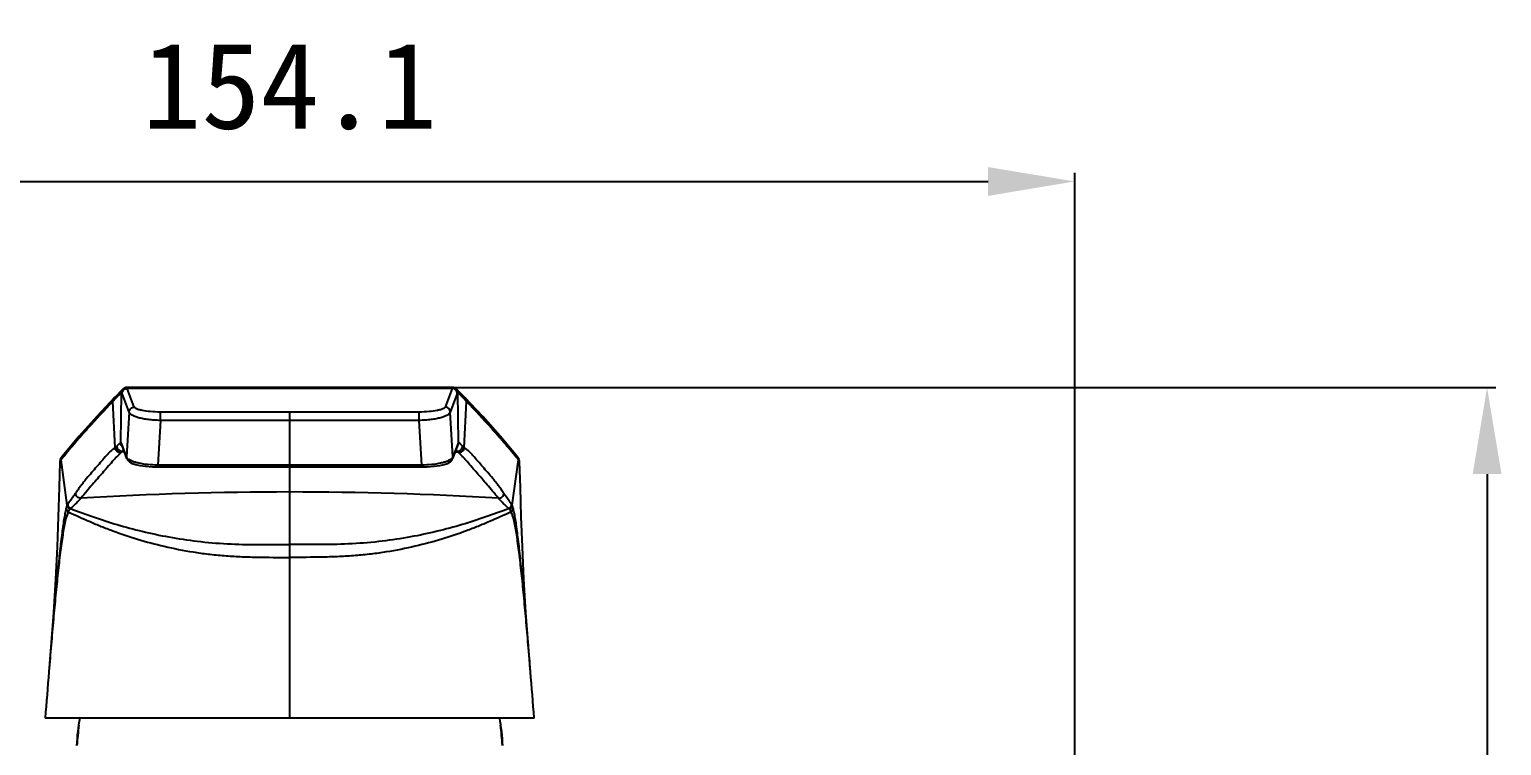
# Model space of a CAD drawing. Header units: millimetres. Extents: x 3553 to 4035, y 25961 to 26175.
# Drawn here: x 3888.5 to 4033, y 26104.7 to 26175 of the extents above; entities that cross this region are included whole.
import ezdxf

# ---------------------------------------------------------------- set-up
doc = ezdxf.new("R2010")
doc.units = ezdxf.units.MM
doc.styles.get("Standard").update_dxf_attribs({"font": ''})
doc.styles.get('Standard').set_extended_font_data('SimSun')
doc.dimstyles.new('副本 ISO-25-2bei', dxfattribs={"dimscale": 1.7, "dimtxt": 5, "dimasz": 5, "dimexe": 0.5, "dimexo": 0.625, "dimgap": 2, "dimtad": 1, "dimlfac": 0.0393, "dimdsep": 46, "dimtxsty": 'Standard', "dimcen": 2.5, "dimclrd": 1, "dimclre": 1, "dimclrt": 3, "dimadec": 0, "dimazin": 0, "dimtfac": 1, "dimtmove": 0, "dimatfit": 3, "dimfxl": 0, "dimarcsym": 0})

# ---------------------------------------------------------------- blocks, each defined once
blk = doc.blocks.new('*D0')
at = {"color": 1, "lineweight": -2, "transparency": 16777216}
for p, q in [((3837.03, 26072.58), (3837.03, 26160.94)), ((3845.53, 26160.09), (3982.58, 26160.09)), ((3991.08, 26072.75), (3991.08, 26160.94))]:
    blk.add_line(p, q, dxfattribs=at)
at = {"color": 1, "transparency": 16777216}
for points in [[(3845.53, 26161.5), (3845.53, 26158.67), (3837.03, 26160.09)], [(3982.58, 26161.5), (3982.58, 26158.67), (3991.08, 26160.09)]]:
    blk.add_solid(points, dxfattribs=at)
at = {"layer": 'Defpoints', "color": 0, "transparency": 16777216}
for p in [(3991.08, 26160.09), (3837.03, 26071.52), (3991.08, 26071.68)]:
    blk.add_point(p, dxfattribs=at)
at = {"color": 3, "transparency": 16777216, "insert": (3914.05, 26169.44), "char_height": 8.5, "attachment_point": 5}
blk.add_mtext('154.1', dxfattribs=at)
blk = doc.blocks.new('*D2')
at = {"color": 1, "lineweight": -2, "transparency": 16777216}
for p, q in [((3915.1, 26139.86), (4032.4, 26139.86)), ((4031.55, 26131.36), (4031.55, 26051.74)), ((3932.26, 26043.24), (4032.4, 26043.24))]:
    blk.add_line(p, q, dxfattribs=at)
at = {"color": 1, "transparency": 16777216}
for points in [[(4030.14, 26131.36), (4032.97, 26131.36), (4031.55, 26139.86)], [(4030.14, 26051.74), (4032.97, 26051.74), (4031.55, 26043.24)]]:
    blk.add_solid(points, dxfattribs=at)
at = {"layer": 'Defpoints', "color": 0, "transparency": 16777216}
for p in [(3914.04, 26139.86), (3931.2, 26043.24), (4031.55, 26043.24)]:
    blk.add_point(p, dxfattribs=at)
at = {"color": 3, "transparency": 16777216, "insert": (4022.2, 26091.55), "char_height": 8.5, "attachment_point": 5, "rotation": 90}
blk.add_mtext('96.6', dxfattribs=at)

msp = doc.modelspace()

# ---------------------------------------------------------------- linework, layer by layer
at = {"color": 7, "linetype": 'Continuous'}
for p, q in [((3897.663, 26139.697), (3897.387, 26139.42)), ((3898.039, 26139.855), (3897.972, 26139.851)), ((3898.048, 26139.853), (3898.039, 26139.855)), ((3930.042, 26139.855), (3898.039, 26139.855)), ((3898.039, 26139.855), (3898.039, 26139.855)), ((3898.788, 26137.944), (3898.096, 26139.772)), ((3929.985, 26139.772), (3898.096, 26139.772)), ((3929.985, 26139.772), (3929.293, 26137.944)), ((3930.042, 26139.855), (3930.033, 26139.853)), ((3930.695, 26139.418), (3930.418, 26139.697)), ((3896.958, 26138.776), (3896.678, 26138.486)), ((3896.905, 26133.975), (3896.678, 26138.489)), ((3897.518, 26139.347), (3896.958, 26138.776)), ((3897.473, 26134.481), (3897.549, 26139.353)), ((3898.289, 26137.452), (3897.597, 26139.281)), ((3930.484, 26139.281), (3929.791, 26137.452)), ((3930.608, 26134.481), (3930.532, 26139.353)), ((3931.122, 26138.776), (3930.563, 26139.347)), ((3931.402, 26138.486), (3931.122, 26138.776)), ((3931.175, 26133.975), (3931.402, 26138.489)), ((3932.979, 26137.008), (3931.263, 26138.836)), ((3898.289, 26137.452), (3898.028, 26133.059)), ((3901.349, 26136.632), (3901.088, 26132.239)), ((3901.349, 26136.632), (3901.349, 26137.448)), ((3926.732, 26137.448), (3901.349, 26137.448)), ((3926.732, 26136.632), (3901.349, 26136.632)), ((3914.04, 26107.408), (3914.04, 26137.448)), ((3926.732, 26136.632), (3926.732, 26137.448)), ((3926.993, 26132.239), (3926.732, 26136.632)), ((3930.053, 26133.059), (3929.791, 26137.452)), ((3896.933, 26134.001), (3896.905, 26133.97)), ((3897.42, 26134.471), (3897.082, 26134.091)), ((3897.551, 26134.224), (3897.52, 26134.4)), ((3898.028, 26133.059), (3897.52, 26134.4)), ((3898.059, 26132.882), (3897.551, 26134.224)), ((3897.727, 26133.757), (3897.58, 26133.589)), ((3897.742, 26133.61), (3897.762, 26133.613)), ((3930.53, 26134.224), (3930.022, 26132.882)), ((3930.561, 26134.4), (3930.053, 26133.059)), ((3930.334, 26133.611), (3930.318, 26133.613)), ((3930.5, 26133.589), (3930.353, 26133.757)), ((3930.53, 26134.224), (3930.561, 26134.4)), ((3930.53, 26134.224), (3930.53, 26134.224)), ((3930.999, 26134.091), (3930.661, 26134.471)), ((3931.175, 26133.97), (3931.148, 26134.001)), ((3891.523, 26132.798), (3891.473, 26132.565)), ((3891.801, 26133.009), (3891.601, 26132.764)), ((3892.216, 26128.319), (3891.601, 26132.764)), ((3891.808, 26133.018), (3891.801, 26133.009)), ((3897.507, 26133.503), (3897.48, 26133.481)), ((3897.768, 26133.541), (3897.503, 26133.503)), ((3897.808, 26133.546), (3897.768, 26133.541)), ((3898.059, 26132.882), (3898.028, 26133.059)), ((3898.061, 26132.877), (3898.059, 26132.882)), ((3901.088, 26132.063), (3901.088, 26132.239)), ((3926.993, 26132.239), (3901.088, 26132.239)), ((3926.993, 26132.063), (3926.993, 26132.239)), ((3930.02, 26132.877), (3930.022, 26132.882)), ((3930.022, 26132.882), (3930.053, 26133.059)), ((3930.273, 26133.546), (3930.307, 26133.541)), ((3930.275, 26133.55), (3930.307, 26133.546)), ((3930.307, 26133.541), (3930.577, 26133.503)), ((3930.601, 26133.481), (3930.574, 26133.503)), ((3935.865, 26128.319), (3936.48, 26132.764)), ((3936.279, 26133.009), (3936.273, 26133.017)), ((3936.48, 26132.764), (3936.279, 26133.009)), ((3936.369, 26133.08), (3936.362, 26133.088)), ((3936.432, 26133.003), (3936.362, 26133.088)), ((3936.559, 26132.795), (3936.432, 26133.003)), ((3936.607, 26132.565), (3936.559, 26132.795)), ((3901.088, 26132.063), (3926.993, 26132.063)), ((3938.04, 26107.408), (3890.04, 26107.408))]:
    msp.add_line(p, q, dxfattribs=at)
for points in [[(3897.387, 26139.42), (3897.094, 26139.121), (3896.818, 26138.836)], [(3897.972, 26139.851), (3897.797, 26139.796), (3897.663, 26139.697)], [(3930.418, 26139.697), (3930.291, 26139.792), (3930.113, 26139.85), (3930.042, 26139.855)], [(3931.263, 26138.836), (3930.988, 26139.119), (3930.695, 26139.418)], [(3896.818, 26138.836), (3895.103, 26137.009), (3893.39, 26135.077), (3891.712, 26133.08)], [(3936.369, 26133.08), (3934.692, 26135.076), (3932.979, 26137.008)], [(3891.473, 26132.565), (3891.403, 26130.029), (3891.313, 26127.173), (3891.205, 26124.204), (3891.064, 26121.058), (3890.863, 26117.783), (3890.604, 26114.39), (3890.406, 26111.961)], [(3891.719, 26133.089), (3891.65, 26133.005), (3891.523, 26132.798)], [(3897.768, 26133.545), (3897.79, 26133.548), (3897.806, 26133.55)], [(3898.061, 26132.877), (3898.113, 26132.771), (3898.32, 26132.552), (3898.579, 26132.408), (3898.91, 26132.295), (3899.343, 26132.199), (3899.896, 26132.122), (3900.567, 26132.074), (3901.088, 26132.063)], [(3926.993, 26132.063), (3927.537, 26132.075), (3928.208, 26132.125), (3928.759, 26132.203), (3929.188, 26132.299), (3929.515, 26132.414), (3929.773, 26132.561), (3929.976, 26132.786), (3930.02, 26132.877)], [(3937.674, 26111.961), (3937.477, 26114.39), (3937.217, 26117.783), (3937.016, 26121.058), (3936.876, 26124.204), (3936.767, 26127.173), (3936.678, 26130.029), (3936.607, 26132.565)]]:
    msp.add_lwpolyline(points, dxfattribs=at)
for centre, radius, start, end in [((3898.014, 26139.347), 0.496, 135.02291, 180.31383), ((3898.05, 26139.352), 0.501, 112.64884, 179.88579), ((3930.03, 26139.352), 0.501, 0.11422, 67.35116), ((3930.066, 26139.347), 0.496, 359.68651, 44.84456), ((3897.175, 26138.491), 0.496, 135.98661, 180.32016), ((3930.906, 26138.491), 0.496, 359.6799, 44.0124), ((3897.583, 26134.091), 0.502, 180.39667, 269.648), ((3897.921, 26134.477), 0.501, 225.0246, 229.11611), ((3898.817, 26124.677), 8.998, 96.86374, 97.89894), ((3929.259, 26124.643), 9.033, 82.10185, 83.16681), ((3930.16, 26134.477), 0.501, 310.88386, 314.97547), ((3930.497, 26134.091), 0.502, 270.352, 359.60333), ((3892.096, 26132.767), 0.495, 140.83628, 180.40452), ((3935.984, 26132.767), 0.495, 359.60312, 39.12883), ((3913.789, 25799.124), 330.478, 89.95637, 93.51347), ((3914.292, 25799.124), 330.478, 86.48653, 90.04363), ((5268.248, 25998.409), 1382.511, 175.288537, 175.477993), ((5818.983, 25954.647), 1934.982, 175.336714, 175.471944), ((2384.621, 25984.26), 1558.293, 4.532692, 4.700778), ((1954.152, 25950.23), 1990.105, 4.529928, 4.661413), ((3914.04, 26103.684), 20.943, 169.75546, 177.19712), ((3914.04, 26103.684), 20.943, 2.80288, 10.24454)]:
    msp.add_arc(centre, radius, start, end, dxfattribs=at)
for points, knots in [([(3897.597, 26139.281), (3897.598, 26139.344), (3897.625, 26139.473), (3897.737, 26139.635), (3897.901, 26139.745), (3898.031, 26139.771), (3898.096, 26139.772)], [0, 0, 0, 0, 0.2479482, 0.4976969, 0.7487881, 1, 1, 1, 1]), ([(3898.096, 26139.772), (3898.089, 26139.791), (3898.078, 26139.82), (3898.058, 26139.848), (3898.048, 26139.853)], [0, 0, 0, 0, 0.6300519, 1, 1, 1, 1]), ([(3930.033, 26139.853), (3930.022, 26139.848), (3930.002, 26139.82), (3929.991, 26139.791), (3929.985, 26139.772)], [0, 0, 0, 0, 0.3699482, 1, 1, 1, 1]), ([(3930.484, 26139.281), (3930.483, 26139.344), (3930.455, 26139.473), (3930.344, 26139.635), (3930.179, 26139.745), (3930.049, 26139.771), (3929.985, 26139.772)], [0, 0, 0, 0, 0.2479482, 0.4976969, 0.7487881, 1, 1, 1, 1]), ([(3896.678, 26138.489), (3895.848, 26137.63), (3894.618, 26136.3), (3893.013, 26134.46), (3892.209, 26133.505), (3891.808, 26133.018)], [0, 0, 0, 0, 0.4889257, 0.7416363, 1, 1, 1, 1]), ([(3897.549, 26139.353), (3897.544, 26139.355), (3897.532, 26139.356), (3897.522, 26139.348), (3897.518, 26139.344)], [0, 0, 0, 0, 0.4568306, 1, 1, 1, 1]), ([(3897.597, 26139.281), (3897.59, 26139.298), (3897.579, 26139.324), (3897.559, 26139.349), (3897.549, 26139.353)], [0, 0, 0, 0, 0.622165, 1, 1, 1, 1]), ([(3898.289, 26137.452), (3898.29, 26137.516), (3898.318, 26137.645), (3898.429, 26137.807), (3898.594, 26137.916), (3898.724, 26137.943), (3898.788, 26137.944)], [0, 0, 0, 0, 0.2479482, 0.4976969, 0.7487881, 1, 1, 1, 1]), ([(3901.349, 26137.448), (3901.018, 26137.448), (3900.414, 26137.473), (3899.71, 26137.562), (3899.265, 26137.668), (3899.033, 26137.749), (3898.874, 26137.833), (3898.802, 26137.907), (3898.788, 26137.944)], [0, 0, 0, 0, 0.3734302, 0.6801659, 0.7975644, 0.8891361, 0.9554657, 1, 1, 1, 1]), ([(3929.293, 26137.944), (3929.279, 26137.907), (3929.206, 26137.833), (3929.047, 26137.749), (3928.816, 26137.668), (3928.37, 26137.562), (3927.666, 26137.473), (3927.063, 26137.448), (3926.732, 26137.448)], [0, 0, 0, 0, 0.0445328, 0.1108603, 0.2024312, 0.3198299, 0.6265664, 1, 1, 1, 1]), ([(3929.791, 26137.452), (3929.791, 26137.516), (3929.763, 26137.645), (3929.652, 26137.807), (3929.487, 26137.916), (3929.357, 26137.943), (3929.293, 26137.944)], [0, 0, 0, 0, 0.2479483, 0.497697, 0.7487881, 1, 1, 1, 1]), ([(3930.532, 26139.353), (3930.521, 26139.349), (3930.501, 26139.324), (3930.49, 26139.298), (3930.484, 26139.281)], [0, 0, 0, 0, 0.377835, 1, 1, 1, 1]), ([(3930.563, 26139.344), (3930.558, 26139.348), (3930.549, 26139.356), (3930.536, 26139.355), (3930.532, 26139.353)], [0, 0, 0, 0, 0.5431694, 1, 1, 1, 1]), ([(3936.273, 26133.017), (3935.872, 26133.505), (3935.068, 26134.46), (3933.463, 26136.3), (3932.232, 26137.63), (3931.402, 26138.489)], [0, 0, 0, 0, 0.258364, 0.5110749, 1, 1, 1, 1]), ([(3901.349, 26136.632), (3901.149, 26136.633), (3900.759, 26136.647), (3900.195, 26136.698), (3899.681, 26136.777), (3899.233, 26136.879), (3898.865, 26136.999), (3898.581, 26137.133), (3898.385, 26137.276), (3898.304, 26137.395), (3898.289, 26137.452)], [0, 0, 0, 0, 0.183068, 0.3582405, 0.5187622, 0.6598186, 0.7784936, 0.8736312, 0.9460477, 1, 1, 1, 1]), ([(3929.791, 26137.452), (3929.776, 26137.395), (3929.696, 26137.276), (3929.499, 26137.133), (3929.216, 26136.999), (3928.847, 26136.879), (3928.4, 26136.777), (3927.886, 26136.698), (3927.322, 26136.647), (3926.931, 26136.633), (3926.732, 26136.632)], [0, 0, 0, 0, 0.0539506, 0.1263646, 0.2215017, 0.3401771, 0.4812343, 0.6417563, 0.8169301, 1, 1, 1, 1]), ([(3896.905, 26133.975), (3896.741, 26133.84), (3896.482, 26133.636), (3896.172, 26133.31), (3895.851, 26132.948), (3895.45, 26132.483), (3894.964, 26131.926), (3894.475, 26131.364), (3894.069, 26130.884), (3893.749, 26130.481), (3893.506, 26130.162), (3893.263, 26129.827), (3893.105, 26129.595), (3893.025, 26129.477)], [0, 0, 0, 0, 0.1070289, 0.165491, 0.2266437, 0.3507694, 0.4748545, 0.5992223, 0.7260932, 0.7915307, 0.8586523, 0.9280885, 1, 1, 1, 1]), ([(3897.483, 26133.481), (3897.413, 26133.47), (3897.265, 26133.479), (3897.071, 26133.584), (3896.938, 26133.759), (3896.906, 26133.903), (3896.905, 26133.975)], [0, 0, 0, 0, 0.2496792, 0.4997555, 0.7499798, 1, 1, 1, 1]), ([(3897.082, 26134.088), (3897.07, 26134.075), (3897.047, 26134.052), (3897.009, 26134.025), (3896.971, 26134.009), (3896.943, 26134.006), (3896.933, 26133.997)], [0, 0, 0, 0, 0.2946208, 0.5497173, 0.7767845, 1, 1, 1, 1]), ([(3897.503, 26133.503), (3897.433, 26133.493), (3897.287, 26133.504), (3897.096, 26133.609), (3896.965, 26133.783), (3896.933, 26133.927), (3896.933, 26133.997)], [0, 0, 0, 0, 0.249688, 0.4997672, 0.7499868, 1, 1, 1, 1]), ([(3897.473, 26134.481), (3897.466, 26134.487), (3897.444, 26134.497), (3897.427, 26134.482), (3897.42, 26134.474)], [0, 0, 0, 0, 0.4716865, 1, 1, 1, 1]), ([(3897.52, 26134.4), (3897.513, 26134.417), (3897.501, 26134.446), (3897.483, 26134.473), (3897.473, 26134.481)], [0, 0, 0, 0, 0.5935848, 1, 1, 1, 1]), ([(3897.58, 26133.589), (3897.576, 26133.577), (3897.568, 26133.556), (3897.554, 26133.529), (3897.532, 26133.511), (3897.511, 26133.51), (3897.503, 26133.503)], [0, 0, 0, 0, 0.3198189, 0.5521804, 0.7337131, 1, 1, 1, 1]), ([(3930.577, 26133.503), (3930.569, 26133.51), (3930.549, 26133.511), (3930.527, 26133.529), (3930.513, 26133.556), (3930.505, 26133.577), (3930.5, 26133.589)], [0, 0, 0, 0, 0.2662849, 0.4478195, 0.6801813, 1, 1, 1, 1]), ([(3930.608, 26134.481), (3930.598, 26134.473), (3930.58, 26134.446), (3930.567, 26134.417), (3930.561, 26134.4)], [0, 0, 0, 0, 0.4064153, 1, 1, 1, 1]), ([(3930.577, 26133.503), (3930.647, 26133.493), (3930.793, 26133.504), (3930.985, 26133.609), (3931.116, 26133.783), (3931.147, 26133.927), (3931.148, 26133.997)], [0, 0, 0, 0, 0.2496882, 0.4997664, 0.7499856, 1, 1, 1, 1]), ([(3930.598, 26133.481), (3930.668, 26133.47), (3930.815, 26133.479), (3931.009, 26133.584), (3931.143, 26133.759), (3931.175, 26133.903), (3931.175, 26133.975)], [0, 0, 0, 0, 0.2496792, 0.4997555, 0.7499798, 1, 1, 1, 1]), ([(3930.661, 26134.474), (3930.654, 26134.482), (3930.636, 26134.497), (3930.615, 26134.487), (3930.608, 26134.481)], [0, 0, 0, 0, 0.5283135, 1, 1, 1, 1]), ([(3931.148, 26133.997), (3931.137, 26134.006), (3931.109, 26134.009), (3931.071, 26134.025), (3931.033, 26134.052), (3931.01, 26134.075), (3930.999, 26134.088)], [0, 0, 0, 0, 0.2232155, 0.4502828, 0.7053792, 1, 1, 1, 1]), ([(3935.055, 26129.477), (3934.975, 26129.595), (3934.818, 26129.827), (3934.575, 26130.162), (3934.331, 26130.481), (3934.011, 26130.884), (3933.606, 26131.364), (3933.117, 26131.926), (3932.631, 26132.483), (3932.229, 26132.948), (3931.909, 26133.31), (3931.598, 26133.636), (3931.34, 26133.84), (3931.175, 26133.975)], [0, 0, 0, 0, 0.071912, 0.1413477, 0.2084686, 0.2739071, 0.4007709, 0.525147, 0.6492294, 0.7733556, 0.8345071, 0.8929719, 1, 1, 1, 1]), ([(3891.6, 26132.764), (3891.578, 26132.736), (3891.536, 26132.686), (3891.493, 26132.634), (3891.482, 26132.606)], [0, 0, 0, 0, 0.5414286, 1, 1, 1, 1]), ([(3897.483, 26133.481), (3897.358, 26133.349), (3897.142, 26133.15), (3896.861, 26132.846), (3896.545, 26132.487), (3896.142, 26132.023), (3895.654, 26131.464), (3895.159, 26130.898), (3894.651, 26130.306), (3894.115, 26129.659), (3893.741, 26129.209), (3893.536, 26128.98)], [0, 0, 0, 0, 0.0912906, 0.1469726, 0.207307, 0.3310383, 0.4546929, 0.5788704, 0.7074191, 0.8458643, 1, 1, 1, 1]), ([(3898.157, 26132.867), (3898.141, 26132.882), (3898.086, 26132.936), (3898.042, 26133.005), (3898.028, 26133.059)], [0, 0, 0, 0, 0.2860424, 1, 1, 1, 1]), ([(3901.088, 26132.239), (3900.756, 26132.24), (3900.131, 26132.273), (3899.389, 26132.383), (3898.881, 26132.513), (3898.58, 26132.617), (3898.341, 26132.73), (3898.209, 26132.819), (3898.157, 26132.867)], [0, 0, 0, 0, 0.3273725, 0.6167822, 0.7390177, 0.8438498, 0.9306907, 1, 1, 1, 1]), ([(3929.924, 26132.867), (3929.872, 26132.819), (3929.74, 26132.73), (3929.5, 26132.617), (3929.199, 26132.513), (3928.692, 26132.383), (3927.95, 26132.273), (3927.325, 26132.24), (3926.993, 26132.239)], [0, 0, 0, 0, 0.0693091, 0.1561499, 0.2609818, 0.3832174, 0.6726266, 1, 1, 1, 1]), ([(3930.053, 26133.059), (3930.048, 26133.042), (3930.021, 26132.969), (3929.968, 26132.908), (3929.924, 26132.867)], [0, 0, 0, 0, 0.2209133, 1, 1, 1, 1]), ([(3934.545, 26128.98), (3934.339, 26129.209), (3933.966, 26129.659), (3933.429, 26130.306), (3932.921, 26130.898), (3932.427, 26131.464), (3931.939, 26132.023), (3931.536, 26132.487), (3931.219, 26132.845), (3930.939, 26133.15), (3930.723, 26133.349), (3930.598, 26133.481)], [0, 0, 0, 0, 0.1541357, 0.2925811, 0.4211186, 0.5453093, 0.6689602, 0.7926917, 0.8530245, 0.9087106, 1, 1, 1, 1]), ([(3936.599, 26132.606), (3936.588, 26132.634), (3936.545, 26132.686), (3936.503, 26132.736), (3936.48, 26132.764)], [0, 0, 0, 0, 0.4583249, 1, 1, 1, 1]), ([(3893.025, 26129.477), (3892.963, 26129.385), (3892.715, 26129.026), (3892.458, 26128.674), (3892.267, 26128.412)], [0, 0, 0, 0, 0.2558677, 1, 1, 1, 1]), ([(3893.536, 26128.98), (3893.47, 26128.979), (3893.337, 26129.003), (3893.168, 26129.113), (3893.053, 26129.279), (3893.026, 26129.412), (3893.025, 26129.477)], [0, 0, 0, 0, 0.250067, 0.5004461, 0.7505634, 1, 1, 1, 1]), ([(3934.545, 26128.98), (3934.61, 26128.979), (3934.743, 26129.003), (3934.913, 26129.113), (3935.027, 26129.279), (3935.055, 26129.412), (3935.055, 26129.477)], [0, 0, 0, 0, 0.250067, 0.5004462, 0.7505635, 1, 1, 1, 1]), ([(3935.814, 26128.412), (3935.751, 26128.499), (3935.493, 26128.851), (3935.239, 26129.205), (3935.055, 26129.477)], [0, 0, 0, 0, 0.245926, 1, 1, 1, 1]), ([(3892.116, 26128.023), (3892.076, 26127.879), (3892.002, 26127.549), (3891.901, 26126.995), (3891.797, 26126.33), (3891.649, 26125.263), (3891.469, 26123.74), (3891.262, 26121.727), (3891.049, 26119.506), (3890.755, 26116.229), (3890.548, 26113.695), (3890.406, 26111.961)], [0, 0, 0, 0, 0.0275765, 0.0627533, 0.1046437, 0.1524181, 0.262797, 0.3892009, 0.5280345, 0.6769931, 1, 1, 1, 1]), ([(3892.216, 26128.319), (3892.207, 26128.3), (3892.167, 26128.203), (3892.137, 26128.103), (3892.116, 26128.023)], [0, 0, 0, 0, 0.2062931, 1, 1, 1, 1]), ([(3892.307, 26127.646), (3892.249, 26127.691), (3892.153, 26127.805), (3892.117, 26127.951), (3892.116, 26128.023)], [0, 0, 0, 0, 0.5041296, 1, 1, 1, 1]), ([(3892.267, 26128.412), (3892.262, 26128.406), (3892.243, 26128.376), (3892.227, 26128.345), (3892.216, 26128.319)], [0, 0, 0, 0, 0.2164209, 1, 1, 1, 1]), ([(3892.463, 26127.895), (3892.39, 26127.939), (3892.264, 26128.064), (3892.216, 26128.235), (3892.216, 26128.319)], [0, 0, 0, 0, 0.5017222, 1, 1, 1, 1]), ([(3892.548, 26127.966), (3892.466, 26128.006), (3892.321, 26128.135), (3892.267, 26128.321), (3892.267, 26128.412)], [0, 0, 0, 0, 0.5006255, 1, 1, 1, 1]), ([(3892.463, 26127.895), (3892.449, 26127.88), (3892.387, 26127.803), (3892.339, 26127.716), (3892.307, 26127.646)], [0, 0, 0, 0, 0.2133978, 1, 1, 1, 1]), ([(3892.548, 26127.966), (3892.54, 26127.962), (3892.509, 26127.942), (3892.482, 26127.916), (3892.463, 26127.895)], [0, 0, 0, 0, 0.2313712, 1, 1, 1, 1]), ([(3893.536, 26128.98), (3893.454, 26128.888), (3893.135, 26128.54), (3892.801, 26128.206), (3892.548, 26127.966)], [0, 0, 0, 0, 0.261305, 1, 1, 1, 1]), ([(3892.548, 26127.966), (3893.293, 26127.691), (3894.801, 26127.137), (3897.133, 26126.369), (3899.6, 26125.71), (3902.222, 26125.155), (3905.005, 26124.733), (3907.93, 26124.484), (3910.959, 26124.429), (3913.005, 26124.437), (3914.04, 26124.437)], [0, 0, 0, 0, 0.1085319, 0.2197451, 0.3355237, 0.4574833, 0.5859864, 0.7201522, 0.8585103, 1, 1, 1, 1]), ([(3935.533, 26127.966), (3934.788, 26127.691), (3933.279, 26127.137), (3930.947, 26126.369), (3928.48, 26125.71), (3925.859, 26125.155), (3923.075, 26124.733), (3920.151, 26124.484), (3917.122, 26124.429), (3915.075, 26124.437), (3914.04, 26124.437)], [0, 0, 0, 0, 0.1085319, 0.2197451, 0.3355237, 0.4574833, 0.5859864, 0.7201522, 0.8585103, 1, 1, 1, 1]), ([(3935.533, 26127.966), (3935.45, 26128.044), (3935.111, 26128.372), (3934.783, 26128.712), (3934.545, 26128.98)], [0, 0, 0, 0, 0.2406115, 1, 1, 1, 1]), ([(3935.533, 26127.966), (3935.615, 26128.006), (3935.76, 26128.135), (3935.813, 26128.321), (3935.814, 26128.412)], [0, 0, 0, 0, 0.5006259, 1, 1, 1, 1]), ([(3935.618, 26127.895), (3935.611, 26127.903), (3935.586, 26127.929), (3935.556, 26127.952), (3935.533, 26127.966)], [0, 0, 0, 0, 0.2706963, 1, 1, 1, 1]), ([(3935.618, 26127.895), (3935.691, 26127.939), (3935.817, 26128.064), (3935.864, 26128.235), (3935.865, 26128.319)], [0, 0, 0, 0, 0.5017224, 1, 1, 1, 1]), ([(3935.774, 26127.646), (3935.762, 26127.672), (3935.718, 26127.759), (3935.665, 26127.844), (3935.618, 26127.895)], [0, 0, 0, 0, 0.2881958, 1, 1, 1, 1]), ([(3935.774, 26127.646), (3935.832, 26127.691), (3935.928, 26127.805), (3935.964, 26127.951), (3935.965, 26128.023)], [0, 0, 0, 0, 0.5041279, 1, 1, 1, 1]), ([(3935.865, 26128.319), (3935.861, 26128.328), (3935.846, 26128.36), (3935.829, 26128.392), (3935.814, 26128.412)], [0, 0, 0, 0, 0.284443, 1, 1, 1, 1]), ([(3935.965, 26128.023), (3935.957, 26128.052), (3935.928, 26128.152), (3935.895, 26128.252), (3935.865, 26128.319)], [0, 0, 0, 0, 0.2935286, 1, 1, 1, 1]), ([(3937.674, 26111.961), (3937.533, 26113.695), (3937.326, 26116.229), (3937.031, 26119.506), (3936.819, 26121.727), (3936.611, 26123.74), (3936.431, 26125.263), (3936.284, 26126.33), (3936.18, 26126.995), (3936.078, 26127.549), (3936.004, 26127.879), (3935.965, 26128.023)], [0, 0, 0, 0, 0.323007, 0.4719658, 0.6107996, 0.7372032, 0.847582, 0.8953564, 0.9372468, 0.9724235, 1, 1, 1, 1]), ([(3892.307, 26127.646), (3892.247, 26127.52), (3892.141, 26127.217), (3892.007, 26126.699), (3891.878, 26126.068), (3891.754, 26125.337), (3891.634, 26124.52), (3891.472, 26123.285), (3891.28, 26121.593), (3891.059, 26119.411), (3890.839, 26117.055), (3890.623, 26114.554), (3890.48, 26112.841), (3890.408, 26111.965)], [0, 0, 0, 0, 0.0264835, 0.0605399, 0.1014936, 0.1485667, 0.2010236, 0.2582118, 0.3846066, 0.5240085, 0.6740268, 0.8332901, 1, 1, 1, 1]), ([(3892.307, 26127.646), (3893.018, 26127.323), (3894.093, 26126.835), (3895.558, 26126.22), (3897.102, 26125.62), (3899.15, 26124.93), (3901.776, 26124.231), (3904.103, 26123.767), (3906.067, 26123.496), (3907.604, 26123.346), (3909.177, 26123.251), (3911.326, 26123.188), (3912.95, 26123.183), (3914.04, 26123.183)], [0, 0, 0, 0, 0.1045489, 0.1580111, 0.2126133, 0.3261757, 0.447002, 0.5760452, 0.6433738, 0.7123006, 0.7826125, 0.8541475, 1, 1, 1, 1]), ([(3935.774, 26127.646), (3935.063, 26127.323), (3933.987, 26126.835), (3932.522, 26126.22), (3930.978, 26125.62), (3928.93, 26124.93), (3926.304, 26124.231), (3923.978, 26123.767), (3922.013, 26123.496), (3920.476, 26123.346), (3918.904, 26123.251), (3916.755, 26123.188), (3915.13, 26123.183), (3914.04, 26123.183)], [0, 0, 0, 0, 0.1045489, 0.1580111, 0.2126133, 0.3261757, 0.447002, 0.5760452, 0.6433738, 0.7123006, 0.7826125, 0.8541475, 1, 1, 1, 1]), ([(3937.672, 26111.965), (3937.6, 26112.841), (3937.458, 26114.554), (3937.242, 26117.055), (3937.022, 26119.411), (3936.8, 26121.593), (3936.609, 26123.286), (3936.447, 26124.52), (3936.326, 26125.337), (3936.202, 26126.068), (3936.074, 26126.699), (3935.94, 26127.217), (3935.834, 26127.52), (3935.774, 26127.646)], [0, 0, 0, 0, 0.1667099, 0.3259733, 0.4759918, 0.615394, 0.7417885, 0.7989766, 0.8514335, 0.8985065, 0.9394601, 0.9735165, 1, 1, 1, 1])]:
    msp.add_open_spline(points, degree=3, knots=knots, dxfattribs=at)
for points in [[(3897.857, 26139.815), (3897.917, 26139.84), (3897.983, 26139.853), (3898.048, 26139.853)], [(3930.223, 26139.815), (3930.164, 26139.84), (3930.098, 26139.853), (3930.033, 26139.853)], [(3897.459, 26134.284), (3897.434, 26134.343), (3897.42, 26134.409), (3897.42, 26134.474)], [(3897.567, 26134.122), (3897.521, 26134.168), (3897.484, 26134.224), (3897.459, 26134.284)], [(3897.51, 26134.29), (3897.486, 26134.35), (3897.473, 26134.416), (3897.473, 26134.481)], [(3930.514, 26134.122), (3930.56, 26134.168), (3930.597, 26134.224), (3930.622, 26134.284)], [(3930.57, 26134.29), (3930.595, 26134.35), (3930.608, 26134.416), (3930.608, 26134.481)], [(3930.622, 26134.284), (3930.647, 26134.343), (3930.66, 26134.409), (3930.661, 26134.474)], [(3891.482, 26132.606), (3891.477, 26132.593), (3891.474, 26132.579), (3891.473, 26132.565)], [(3936.607, 26132.565), (3936.607, 26132.579), (3936.604, 26132.593), (3936.599, 26132.606)]]:
    msp.add_open_spline(points, degree=3, dxfattribs=at)
for points in [[(3893.36, 26106.708), (3893.263, 26106.044), (3893.198, 26105.378), (3893.165, 26104.708)], [(3934.914, 26104.708), (3934.881, 26105.378), (3934.816, 26106.044), (3934.718, 26106.708)]]:
    msp.add_open_spline(points, degree=3)

# ---------------------------------------------------------------- dimensions: what is measured, and where the dimension line sits
dim = msp.add_linear_dim(base=(3991.079, 26160.085), p1=(3837.025, 26071.519), p2=(3991.079, 26071.683), dimstyle='副本 ISO-25-2bei', override={"dimgap": 3, "dimdec": 1, "dimlfac": 1})
dim.commit()
dim.dimension.update_dxf_attribs({"geometry": '*D0', "text_midpoint": (3914.052, 26169.435)})
dim = msp.add_linear_dim(base=(4031.554, 26043.239), p1=(3914.04, 26139.855), p2=(3931.201, 26043.239), angle=90, dimstyle='副本 ISO-25-2bei', override={"dimgap": 3, "dimdec": 1, "dimlfac": 1})
dim.commit()
dim.dimension.update_dxf_attribs({"geometry": '*D2', "text_midpoint": (4022.204, 26091.547)})

doc.saveas('drawing.dxf')
